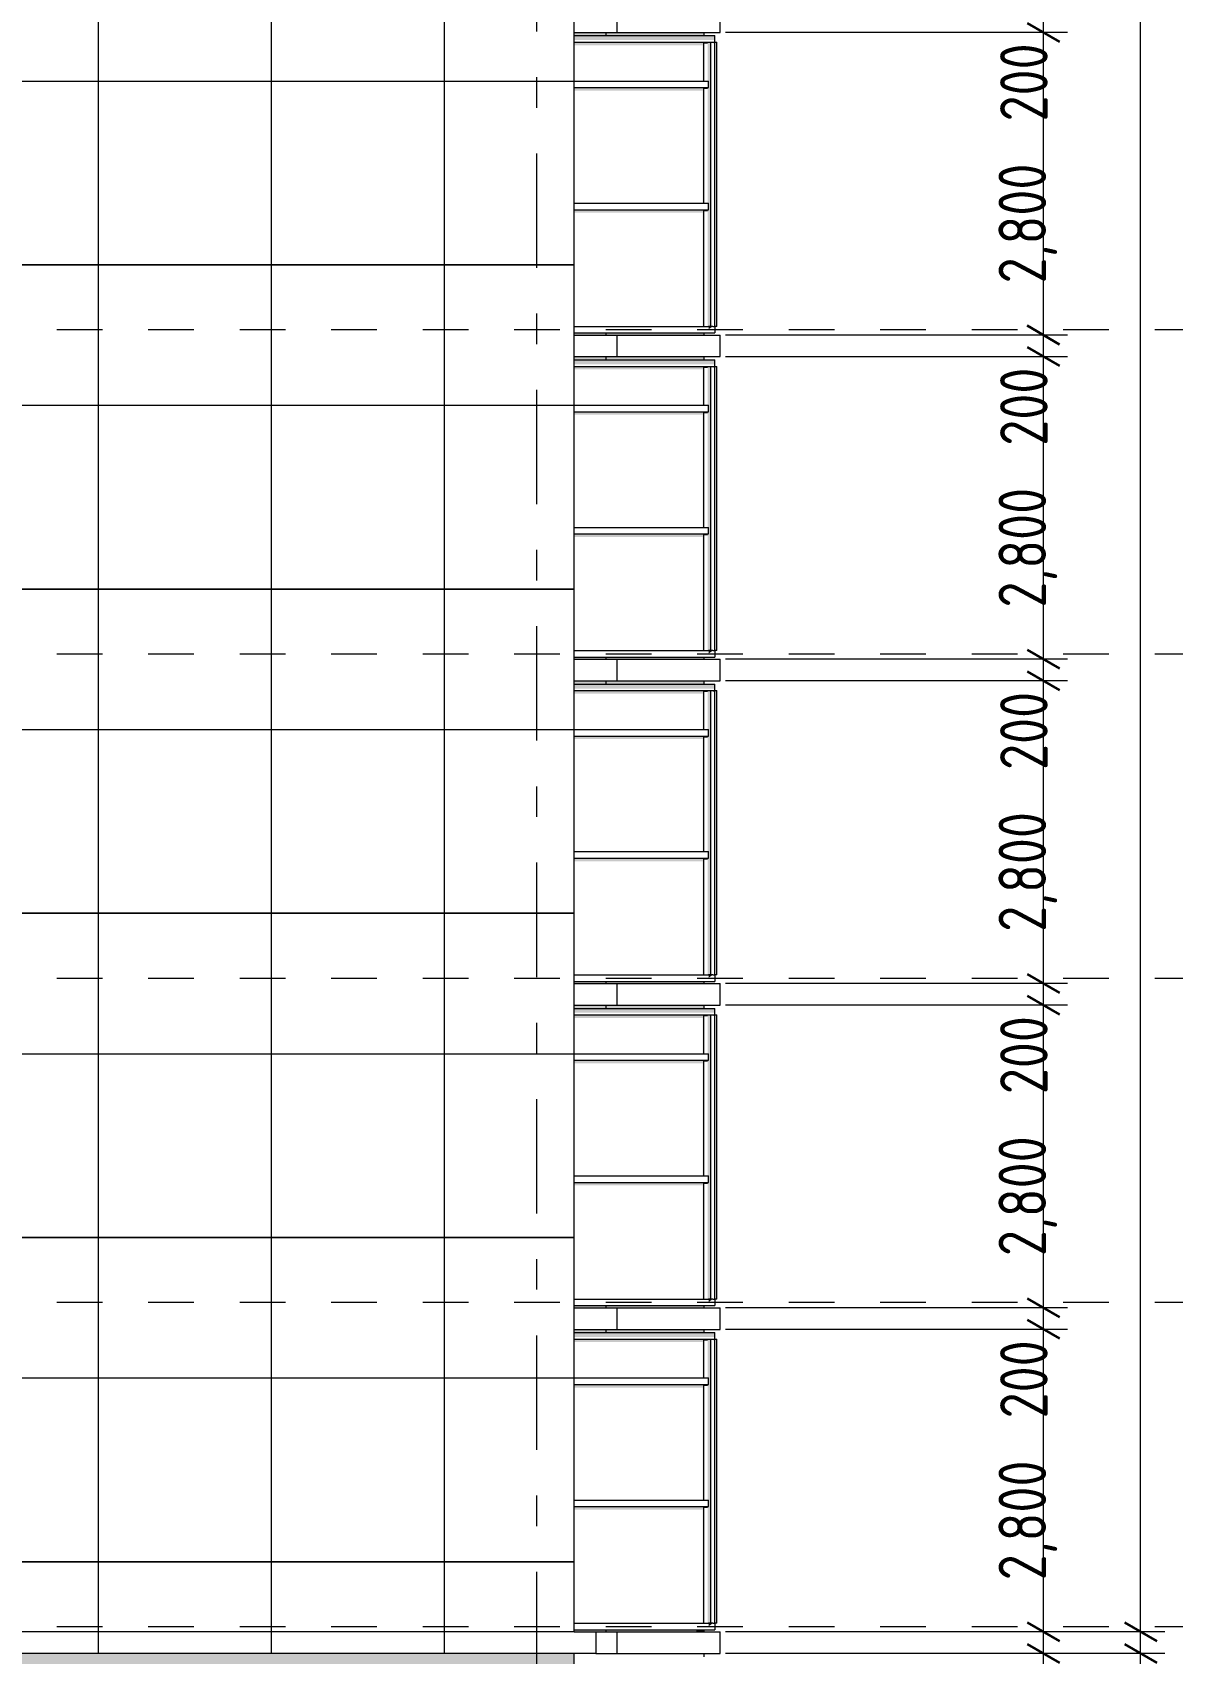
# Model space of a CAD drawing. Header units: millimetres. Extents: x 18162 to 7085488, y 72188 to 247925.
# Drawn here: x 5967295 to 5977845, y 97306 to 112306 of the extents above; entities that cross this region are included whole.
import ezdxf
from ezdxf.enums import TextEntityAlignment as Align

# ---------------------------------------------------------------- set-up
doc = ezdxf.new("R2010")
doc.units = ezdxf.units.MM
doc.header["$MEASUREMENT"] = 0
doc.linetypes.add('Dashed', pattern=[423.333333, 211.666667, -211.666667])
doc.linetypes.add('Double Dashed', pattern=[1093.611073, 529.166651, -211.666656, 141.111112, -211.666656])
for name, color, linetype in [('Finish - Wall', 7, 'Continuous'), ('Interior - Stair & Railing', 7, 'Continuous'), ('Structural - Bearing', 7, 'Continuous'), ('Structural - Grid', 7, 'Continuous')]:
    doc.layers.add(name, color=color, linetype=linetype)
doc.styles.add('GENERATED_STYLE_3', font='', dxfattribs={"width": 0.8})
doc.styles.get('GENERATED_STYLE_3').set_extended_font_data('ISOCPEUR MON')
doc.dimstyles.new('GENERATED_STYLE__32', dxfattribs={"dimtxt": 440.00001, "dimasz": 228, "dimexe": 0.18, "dimexo": 50, "dimgap": 0, "dimtad": 1, "dimdec": 0, "dimzin": 0, "dimdsep": 46, "dimtxsty": 'GENERATED_STYLE_3', "dimblk": 'ARROWHEAD_2', "dimblk1": 'ARROWHEAD_2', "dimblk2": 'ARROWHEAD_2', "dimcen": 0.09, "dimclrd": 13, "dimclre": 13, "dimclrt": 13, "dimadec": 0, "dimazin": 0, "dimtfac": 1, "dimtdec": 4, "dimtmove": 0, "dimatfit": 3, "dimfxl": 1, "dimtolj": 1, "dimtzin": 0, "dimarcsym": 0})

# ---------------------------------------------------------------- blocks, each defined once
blk = doc.blocks.new('*X2805', base_point=(6050604, 91556))
at = {"layer": 'Structural - Bearing', "color": 8, "linetype": 'Continuous', "lineweight": 13}
for p, q in [((5967904, 103456), (5967904, 101156)), ((5969504, 103456), (5969504, 101156)), ((5971104, 103456), (5971104, 101156)), ((5967021, 102856), (5967404, 102856)), ((5967404, 102856), (5967904, 102856)), ((5967904, 102856), (5969004, 102856)), ((5969004, 102856), (5969504, 102856)), ((5969504, 102856), (5970604, 102856)), ((5970604, 102856), (5971104, 102856)), ((5971104, 102856), (5972204, 102856)), ((5972204, 102856), (5972308, 102856)), ((5967021, 101156), (5967404, 101156)), ((5967404, 101156), (5967021, 101156)), ((5967904, 101156), (5967404, 101156)), ((5967404, 101156), (5967904, 101156)), ((5967904, 101156), (5969004, 101156)), ((5967904, 101156), (5967904, 100556)), ((5969004, 101156), (5967904, 101156)), ((5969504, 101156), (5969004, 101156)), ((5969004, 101156), (5969504, 101156)), ((5969504, 101156), (5970604, 101156)), ((5969504, 101156), (5969504, 100556)), ((5970604, 101156), (5969504, 101156)), ((5971104, 101156), (5970604, 101156)), ((5970604, 101156), (5971104, 101156)), ((5971104, 101156), (5972204, 101156)), ((5971104, 101156), (5971104, 100556)), ((5972204, 101156), (5971104, 101156)), ((5972308, 101156), (5972204, 101156)), ((5972204, 101156), (5972308, 101156)), ((5967904, 100556), (5967904, 100456)), ((5969504, 100556), (5969504, 100456)), ((5971104, 100556), (5971104, 100456))]:
    blk.add_line(p, q, dxfattribs=at)
blk = doc.blocks.new('*X2809', base_point=(6050604, 91556))
at = {"layer": 'Structural - Bearing', "color": 8, "linetype": 'Continuous', "lineweight": 13}
for p, q in [((5967904, 106456), (5967904, 104156)), ((5969504, 106456), (5969504, 104156)), ((5971104, 106456), (5971104, 104156)), ((5967021, 105856), (5967404, 105856)), ((5967404, 105856), (5967904, 105856)), ((5967904, 105856), (5969004, 105856)), ((5969004, 105856), (5969504, 105856)), ((5969504, 105856), (5970604, 105856)), ((5970604, 105856), (5971104, 105856)), ((5971104, 105856), (5972204, 105856)), ((5972204, 105856), (5972308, 105856)), ((5967021, 104156), (5967404, 104156)), ((5967404, 104156), (5967021, 104156)), ((5967904, 104156), (5967404, 104156)), ((5967404, 104156), (5967904, 104156)), ((5967904, 104156), (5969004, 104156)), ((5967904, 104156), (5967904, 103556)), ((5969004, 104156), (5967904, 104156)), ((5969504, 104156), (5969004, 104156)), ((5969004, 104156), (5969504, 104156)), ((5969504, 104156), (5970604, 104156)), ((5969504, 104156), (5969504, 103556)), ((5970604, 104156), (5969504, 104156)), ((5971104, 104156), (5970604, 104156)), ((5970604, 104156), (5971104, 104156)), ((5971104, 104156), (5972204, 104156)), ((5971104, 104156), (5971104, 103556)), ((5972204, 104156), (5971104, 104156)), ((5972308, 104156), (5972204, 104156)), ((5972204, 104156), (5972308, 104156)), ((5967904, 103556), (5967904, 103456)), ((5969504, 103556), (5969504, 103456)), ((5971104, 103556), (5971104, 103456))]:
    blk.add_line(p, q, dxfattribs=at)
blk = doc.blocks.new('*X2813', base_point=(6050604, 91556))
at = {"layer": 'Structural - Bearing', "color": 8, "linetype": 'Continuous', "lineweight": 13}
for p, q in [((5967904, 109456), (5967904, 107156)), ((5969504, 109456), (5969504, 107156)), ((5971104, 109456), (5971104, 107156)), ((5967021, 108856), (5967404, 108856)), ((5967404, 108856), (5967904, 108856)), ((5967904, 108856), (5969004, 108856)), ((5969004, 108856), (5969504, 108856)), ((5969504, 108856), (5970604, 108856)), ((5970604, 108856), (5971104, 108856)), ((5971104, 108856), (5972204, 108856)), ((5972204, 108856), (5972308, 108856)), ((5967021, 107156), (5967404, 107156)), ((5967404, 107156), (5967021, 107156)), ((5967904, 107156), (5967404, 107156)), ((5967404, 107156), (5967904, 107156)), ((5967904, 107156), (5969004, 107156)), ((5967904, 107156), (5967904, 106556)), ((5969004, 107156), (5967904, 107156)), ((5969504, 107156), (5969004, 107156)), ((5969004, 107156), (5969504, 107156)), ((5969504, 107156), (5970604, 107156)), ((5969504, 107156), (5969504, 106556)), ((5970604, 107156), (5969504, 107156)), ((5971104, 107156), (5970604, 107156)), ((5970604, 107156), (5971104, 107156)), ((5971104, 107156), (5972204, 107156)), ((5971104, 107156), (5971104, 106556)), ((5972204, 107156), (5971104, 107156)), ((5972308, 107156), (5972204, 107156)), ((5972204, 107156), (5972308, 107156)), ((5967904, 106556), (5967904, 106456)), ((5969504, 106556), (5969504, 106456)), ((5971104, 106556), (5971104, 106456))]:
    blk.add_line(p, q, dxfattribs=at)
blk = doc.blocks.new('*X2817', base_point=(6050604, 91556))
at = {"layer": 'Structural - Bearing', "color": 8, "linetype": 'Continuous', "lineweight": 13}
for p, q in [((5967904, 112456), (5967904, 110156)), ((5969504, 112456), (5969504, 110156)), ((5971104, 112456), (5971104, 110156)), ((5967021, 111856), (5967404, 111856)), ((5967404, 111856), (5967904, 111856)), ((5967904, 111856), (5969004, 111856)), ((5969004, 111856), (5969504, 111856)), ((5969504, 111856), (5970604, 111856)), ((5970604, 111856), (5971104, 111856)), ((5971104, 111856), (5972204, 111856)), ((5972204, 111856), (5972308, 111856)), ((5967021, 110156), (5967404, 110156)), ((5967404, 110156), (5967021, 110156)), ((5967904, 110156), (5967404, 110156)), ((5967404, 110156), (5967904, 110156)), ((5967904, 110156), (5969004, 110156)), ((5967904, 110156), (5967904, 109556)), ((5969004, 110156), (5967904, 110156)), ((5969504, 110156), (5969004, 110156)), ((5969004, 110156), (5969504, 110156)), ((5969504, 110156), (5970604, 110156)), ((5969504, 110156), (5969504, 109556)), ((5970604, 110156), (5969504, 110156)), ((5971104, 110156), (5970604, 110156)), ((5970604, 110156), (5971104, 110156)), ((5971104, 110156), (5972204, 110156)), ((5971104, 110156), (5971104, 109556)), ((5972204, 110156), (5971104, 110156)), ((5972308, 110156), (5972204, 110156)), ((5972204, 110156), (5972308, 110156)), ((5967904, 109556), (5967904, 109456)), ((5969504, 109556), (5969504, 109456)), ((5971104, 109556), (5971104, 109456))]:
    blk.add_line(p, q, dxfattribs=at)
blk = doc.blocks.new('*X2828', base_point=(6050604, 91556))
at = {"layer": 'Structural - Bearing', "color": 7, "linetype": 'Continuous', "lineweight": 9}
blk.add_line((5972704, 100506), (5972704, 100306), dxfattribs=at)
blk = doc.blocks.new('*X2830', base_point=(6050604, 91556))
at = {"layer": 'Structural - Bearing', "color": 7, "linetype": 'Continuous', "lineweight": 9}
blk.add_line((5972704, 103506), (5972704, 103306), dxfattribs=at)
blk = doc.blocks.new('*X2832', base_point=(6050604, 91556))
at = {"layer": 'Structural - Bearing', "color": 7, "linetype": 'Continuous', "lineweight": 9}
blk.add_line((5972704, 106506), (5972704, 106306), dxfattribs=at)
blk = doc.blocks.new('*X2834', base_point=(6050604, 91556))
at = {"layer": 'Structural - Bearing', "color": 7, "linetype": 'Continuous', "lineweight": 9}
blk.add_line((5972704, 109506), (5972704, 109306), dxfattribs=at)
blk = doc.blocks.new('*X2836', base_point=(6050604, 91556))
at = {"layer": 'Structural - Bearing', "color": 7, "linetype": 'Continuous', "lineweight": 9}
blk.add_line((5972704, 112506), (5972704, 112306), dxfattribs=at)
blk = doc.blocks.new('*X2914', base_point=(6050604, 91556))
at = {"layer": 'Structural - Bearing', "color": 8, "linetype": 'Continuous', "lineweight": 13}
for p, q in [((5967904, 100456), (5967904, 98156)), ((5969504, 100456), (5969504, 98156)), ((5971104, 100456), (5971104, 98156)), ((5967021, 99856), (5967404, 99856)), ((5967404, 99856), (5967904, 99856)), ((5967904, 99856), (5969004, 99856)), ((5969004, 99856), (5969504, 99856)), ((5969504, 99856), (5970604, 99856)), ((5970604, 99856), (5971104, 99856)), ((5971104, 99856), (5972204, 99856)), ((5972204, 99856), (5972308, 99856)), ((5967021, 98156), (5967404, 98156)), ((5967404, 98156), (5967021, 98156)), ((5967904, 98156), (5967404, 98156)), ((5967404, 98156), (5967904, 98156)), ((5967904, 98156), (5969004, 98156)), ((5967904, 98156), (5967904, 97556)), ((5969004, 98156), (5967904, 98156)), ((5969504, 98156), (5969004, 98156)), ((5969004, 98156), (5969504, 98156)), ((5969504, 98156), (5970604, 98156)), ((5969504, 98156), (5969504, 97556)), ((5970604, 98156), (5969504, 98156)), ((5971104, 98156), (5970604, 98156)), ((5970604, 98156), (5971104, 98156)), ((5971104, 98156), (5972204, 98156)), ((5971104, 98156), (5971104, 97556)), ((5972204, 98156), (5971104, 98156)), ((5972308, 98156), (5972204, 98156)), ((5972204, 98156), (5972308, 98156)), ((5967904, 97556), (5967904, 97506)), ((5969504, 97556), (5969504, 97506)), ((5971104, 97556), (5971104, 97506))]:
    blk.add_line(p, q, dxfattribs=at)
blk = doc.blocks.new('*X2919', base_point=(6050604, 91556))
at = {"layer": 'Structural - Bearing', "color": 7, "linetype": 'Continuous', "lineweight": 9}
blk.add_line((5972704, 97506), (5972704, 97306), dxfattribs=at)
blk = doc.blocks.new('*X2929', base_point=(6050604, 91556))
at = {"layer": 'Structural - Bearing', "color": 7, "linetype": 'Continuous', "lineweight": 9}
for p, q in [((5967904, 97506), (5967904, 97306)), ((5969504, 97506), (5969504, 97306)), ((5971104, 97506), (5971104, 97306))]:
    blk.add_line(p, q, dxfattribs=at)
blk = doc.blocks.new('*D2983', base_point=(6050604, 91556))
at = {"color": 12, "linetype": 'Continuous', "lineweight": 35}
for p, q in [((5976499, 97393), (5976799, 97220)), ((5976499, 94593), (5976799, 94420))]:
    blk.add_line(p, q, dxfattribs=at)
at = {"color": 13, "linetype": 'Continuous', "lineweight": 13}
for p, q in [((5976874, 97306), (5973708, 97306)), ((5976649, 94506), (5976649, 97306)), ((5976874, 94506), (5973708, 94506)), ((5976649, 94306), (5976649, 94506))]:
    blk.add_line(p, q, dxfattribs=at)
at = {"color": 13, "lineweight": 13, "char_height": 440, "attachment_point": 7, "rotation": 90, "style": 'GENERATED_STYLE_3'}
for s, insert in [('\\A1;{\\pql;\\fISOCPEUR MON|b0|i0|c0|p0;\\W0.800000;200}', (5976689, 96482)), ('\\A1;{\\pql;\\fISOCPEUR MON|b0|i0|c0|p0;\\W0.800000;2,800}', (5976777, 94984))]:
    blk.add_mtext(s, dxfattribs=dict(at, insert=insert))
blk = doc.blocks.new('ARROWHEAD_2')
at = {"color": 0, "linetype": 'Continuous', "lineweight": 0}
for p, q in [((0, 0), (-1, 0)), ((-0.378, -0.655), (0.378, 0.655))]:
    blk.add_line(p, q, dxfattribs=at)
blk = doc.blocks.new('*D2984', base_point=(6050604, 91556))
at = {"color": 12, "linetype": 'Continuous', "lineweight": 35}
for p, q in [((5976499, 97593), (5976799, 97420)), ((5976499, 97393), (5976799, 97220))]:
    blk.add_line(p, q, dxfattribs=at)
at = {"color": 13, "linetype": 'Continuous', "lineweight": 13}
for p, q in [((5976649, 97306), (5976649, 97506)), ((5976874, 97306), (5973708, 97306))]:
    blk.add_line(p, q, dxfattribs=at)
blk = doc.blocks.new('*D2985', base_point=(6050604, 91556))
at = {"color": 12, "linetype": 'Continuous', "lineweight": 35}
for p, q in [((5976499, 100393), (5976799, 100220)), ((5976499, 97593), (5976799, 97420))]:
    blk.add_line(p, q, dxfattribs=at)
at = {"color": 13, "linetype": 'Continuous', "lineweight": 13}
for p, q in [((5976874, 100306), (5973708, 100306)), ((5976649, 97506), (5976649, 100306)), ((5976874, 97506), (5973708, 97506)), ((5976649, 97306), (5976649, 97506))]:
    blk.add_line(p, q, dxfattribs=at)
at = {"color": 13, "lineweight": 13, "char_height": 440, "attachment_point": 7, "rotation": 90, "style": 'GENERATED_STYLE_3'}
for s, insert in [('\\A1;{\\pql;\\fISOCPEUR MON|b0|i0|c0|p0;\\W0.800000;200}', (5976689, 99482)), ('\\A1;{\\pql;\\fISOCPEUR MON|b0|i0|c0|p0;\\W0.800000;2,800}', (5976777, 97984))]:
    blk.add_mtext(s, dxfattribs=dict(at, insert=insert))
blk = doc.blocks.new('*D2986', base_point=(6050604, 91556))
at = {"color": 12, "linetype": 'Continuous', "lineweight": 35}
for p, q in [((5976499, 100593), (5976799, 100420)), ((5976499, 100393), (5976799, 100220))]:
    blk.add_line(p, q, dxfattribs=at)
at = {"color": 13, "linetype": 'Continuous', "lineweight": 13}
for p, q in [((5976649, 100306), (5976649, 100506)), ((5976874, 100306), (5973708, 100306))]:
    blk.add_line(p, q, dxfattribs=at)
blk = doc.blocks.new('*D2987', base_point=(6050604, 91556))
at = {"color": 12, "linetype": 'Continuous', "lineweight": 35}
for p, q in [((5976499, 103393), (5976799, 103220)), ((5976499, 100593), (5976799, 100420))]:
    blk.add_line(p, q, dxfattribs=at)
at = {"color": 13, "linetype": 'Continuous', "lineweight": 13}
for p, q in [((5976874, 103306), (5973708, 103306)), ((5976649, 100506), (5976649, 103306)), ((5976874, 100506), (5973708, 100506)), ((5976649, 100306), (5976649, 100506))]:
    blk.add_line(p, q, dxfattribs=at)
at = {"color": 13, "lineweight": 13, "char_height": 440, "attachment_point": 7, "rotation": 90, "style": 'GENERATED_STYLE_3'}
for s, insert in [('\\A1;{\\pql;\\fISOCPEUR MON|b0|i0|c0|p0;\\W0.800000;200}', (5976689, 102482)), ('\\A1;{\\pql;\\fISOCPEUR MON|b0|i0|c0|p0;\\W0.800000;2,800}', (5976777, 100984))]:
    blk.add_mtext(s, dxfattribs=dict(at, insert=insert))
blk = doc.blocks.new('*D2988', base_point=(6050604, 91556))
at = {"color": 13, "linetype": 'Continuous', "lineweight": 13}
for p, q in [((5976649, 103506), (5976649, 106306)), ((5976874, 103506), (5973708, 103506)), ((5976649, 103306), (5976649, 103506)), ((5976874, 103306), (5973708, 103306))]:
    blk.add_line(p, q, dxfattribs=at)
at = {"color": 12, "linetype": 'Continuous', "lineweight": 35}
for p, q in [((5976499, 103593), (5976799, 103420)), ((5976499, 103393), (5976799, 103220))]:
    blk.add_line(p, q, dxfattribs=at)
blk = doc.blocks.new('*D2989', base_point=(6050604, 91556))
at = {"color": 12, "linetype": 'Continuous', "lineweight": 35}
for p, q in [((5976499, 106393), (5976799, 106220)), ((5976499, 103593), (5976799, 103420))]:
    blk.add_line(p, q, dxfattribs=at)
at = {"color": 13, "linetype": 'Continuous', "lineweight": 13}
for p, q in [((5976874, 106306), (5973708, 106306)), ((5976649, 103506), (5976649, 106306))]:
    blk.add_line(p, q, dxfattribs=at)
at = {"color": 13, "lineweight": 13, "char_height": 440, "attachment_point": 7, "rotation": 90, "style": 'GENERATED_STYLE_3'}
for s, insert in [('\\A1;{\\pql;\\fISOCPEUR MON|b0|i0|c0|p0;\\W0.800000;200}', (5976689, 105482)), ('\\A1;{\\pql;\\fISOCPEUR MON|b0|i0|c0|p0;\\W0.800000;2,800}', (5976777, 103984))]:
    blk.add_mtext(s, dxfattribs=dict(at, insert=insert))
blk = doc.blocks.new('*D2990', base_point=(6050604, 91556))
at = {"color": 13, "linetype": 'Continuous', "lineweight": 13}
for p, q in [((5976649, 106506), (5976649, 109306)), ((5976874, 106506), (5973708, 106506)), ((5976649, 106306), (5976649, 106506)), ((5976874, 106306), (5973708, 106306))]:
    blk.add_line(p, q, dxfattribs=at)
at = {"color": 12, "linetype": 'Continuous', "lineweight": 35}
for p, q in [((5976499, 106593), (5976799, 106420)), ((5976499, 106393), (5976799, 106220))]:
    blk.add_line(p, q, dxfattribs=at)
blk = doc.blocks.new('*D2991', base_point=(6050604, 91556))
at = {"color": 12, "linetype": 'Continuous', "lineweight": 35}
for p, q in [((5976499, 109393), (5976799, 109220)), ((5976499, 106593), (5976799, 106420))]:
    blk.add_line(p, q, dxfattribs=at)
at = {"color": 13, "linetype": 'Continuous', "lineweight": 13}
for p, q in [((5976874, 109306), (5973708, 109306)), ((5976649, 106506), (5976649, 109306))]:
    blk.add_line(p, q, dxfattribs=at)
at = {"color": 13, "lineweight": 13, "char_height": 440, "attachment_point": 7, "rotation": 90, "style": 'GENERATED_STYLE_3'}
for s, insert in [('\\A1;{\\pql;\\fISOCPEUR MON|b0|i0|c0|p0;\\W0.800000;200}', (5976689, 108482)), ('\\A1;{\\pql;\\fISOCPEUR MON|b0|i0|c0|p0;\\W0.800000;2,800}', (5976777, 106984))]:
    blk.add_mtext(s, dxfattribs=dict(at, insert=insert))
blk = doc.blocks.new('*D2992', base_point=(6050604, 91556))
at = {"color": 13, "linetype": 'Continuous', "lineweight": 13}
for p, q in [((5976874, 109506), (5973708, 109506)), ((5976649, 109306), (5976649, 109506)), ((5976874, 109306), (5973708, 109306))]:
    blk.add_line(p, q, dxfattribs=at)
at = {"color": 12, "linetype": 'Continuous', "lineweight": 35}
for p, q in [((5976499, 109593), (5976799, 109420)), ((5976499, 109393), (5976799, 109220))]:
    blk.add_line(p, q, dxfattribs=at)
blk = doc.blocks.new('*D2993', base_point=(6050604, 91556))
at = {"color": 12, "linetype": 'Continuous', "lineweight": 35}
for p, q in [((5976499, 112393), (5976799, 112220)), ((5976499, 109593), (5976799, 109420))]:
    blk.add_line(p, q, dxfattribs=at)
at = {"color": 13, "linetype": 'Continuous', "lineweight": 13}
for p, q in [((5976874, 112306), (5973708, 112306)), ((5976649, 109506), (5976649, 112306)), ((5976874, 109506), (5973708, 109506))]:
    blk.add_line(p, q, dxfattribs=at)
at = {"color": 13, "lineweight": 13, "char_height": 440, "attachment_point": 7, "rotation": 90, "style": 'GENERATED_STYLE_3'}
for s, insert in [('\\A1;{\\pql;\\fISOCPEUR MON|b0|i0|c0|p0;\\W0.800000;200}', (5976689, 111482)), ('\\A1;{\\pql;\\fISOCPEUR MON|b0|i0|c0|p0;\\W0.800000;2,800}', (5976777, 109984))]:
    blk.add_mtext(s, dxfattribs=dict(at, insert=insert))
blk = doc.blocks.new('*D2994', base_point=(6050604, 91556))
at = {"color": 13, "linetype": 'Continuous', "lineweight": 13}
for p, q in [((5976874, 112506), (5973708, 112506)), ((5976649, 112306), (5976649, 112506)), ((5976874, 112306), (5973708, 112306))]:
    blk.add_line(p, q, dxfattribs=at)
at = {"color": 12, "linetype": 'Continuous', "lineweight": 35}
for p, q in [((5976499, 112593), (5976799, 112420)), ((5976499, 112393), (5976799, 112220))]:
    blk.add_line(p, q, dxfattribs=at)
blk = doc.blocks.new('*D3046', base_point=(6050604, 91556))
at = {"color": 13, "linetype": 'Continuous', "lineweight": 13}
for p, q in [((5977549, 97506), (5977549, 130306)), ((5977774, 97506), (5973708, 97506)), ((5977549, 97306), (5977549, 97506)), ((5977774, 97306), (5973708, 97306)), ((5977549, 97159), (5977549, 97306))]:
    blk.add_line(p, q, dxfattribs=at)
at = {"color": 12, "linetype": 'Continuous', "lineweight": 35}
for p, q in [((5977399, 97593), (5977699, 97420)), ((5977399, 97393), (5977699, 97220))]:
    blk.add_line(p, q, dxfattribs=at)
at = {"color": 13, "lineweight": 13, "insert": (5977589, 96482), "char_height": 440, "attachment_point": 7, "rotation": 90, "style": 'GENERATED_STYLE_3'}
blk.add_mtext('\\A1;{\\pql;\\fISOCPEUR MON|b0|i0|c0|p0;\\W0.800000;200}', dxfattribs=at)
blk = doc.blocks.new('*D3047', base_point=(6050604, 91556))
at = {"color": 12, "linetype": 'Continuous', "lineweight": 35}
for p, q in [((5977399, 130393), (5977699, 130220)), ((5977399, 97593), (5977699, 97420))]:
    blk.add_line(p, q, dxfattribs=at)
at = {"color": 13, "linetype": 'Continuous', "lineweight": 13}
for p, q in [((5977774, 130306), (5973708, 130306)), ((5977549, 97506), (5977549, 130306))]:
    blk.add_line(p, q, dxfattribs=at)
at = {"color": 13, "lineweight": 13, "char_height": 440, "attachment_point": 7, "rotation": 90, "style": 'GENERATED_STYLE_3'}
for s, insert in [('\\A1;{\\pql;\\fISOCPEUR MON|b0|i0|c0|p0;\\W0.800000;200}', (5977589, 129482)), ('\\A1;{\\pql;\\fISOCPEUR MON|b0|i0|c0|p0;\\W0.800000;32,800}', (5977677, 112861))]:
    blk.add_mtext(s, dxfattribs=dict(at, insert=insert))
blk = doc.blocks.new('Standard grid marker[383]_3', base_point=(5971958, 151556))
at = {"layer": 'Structural - Grid', "color": 13, "linetype": 'Double Dashed', "lineweight": 13, "ltscale": 2}
blk.add_line((5971958, 150556), (5971958, 87056), dxfattribs=at)
at = {"layer": 'Structural - Grid', "color": 13, "lineweight": 13, "style": 'GENERATED_STYLE_3'}
blk.add_attdef('AC_MarkerText_1', text='', height=500, rotation=360, dxfattribs=at).set_placement((5971958, 85706), align=Align.TOP_CENTER)

msp = doc.modelspace()

# ---------------------------------------------------------------- hatches: boundary and pattern name
at = {"layer": 'Finish - Wall', "linetype": 'Continuous', "lineweight": 0}
for points in [[(5973608.1, 112276.2), (5972308.1, 112276.2), (5972308.1, 112235.5), (5973608.1, 112235.5)], [(5972308.1, 112216.2), (5972308.1, 112187.9), (5973498.1, 112187.9), (5973498.1, 111856.2), (5973508.1, 111856.2), (5973508.1, 112216.2)], [(5973508.1, 112202), (5973541.5, 112202), (5973541.5, 112216.2), (5973508.1, 112216.2)], [(5973571, 112216.2), (5973541.5, 112216.2), (5973541.5, 111856.2), (5973551.5, 111856.2), (5973551.5, 111826.2), (5973571, 111826.2)], [(5973590.5, 112216.2), (5973599.3, 112203.8), (5973600.5, 112205.5), (5973600.5, 112216.2)], [(5973608.1, 112216.2), (5973600.5, 112216.2), (5973600.5, 112205.5)], [(5972308.1, 111796.2), (5972308.1, 111767.9), (5973498.1, 111767.9), (5973498.1, 110726.2), (5973508.1, 110726.2), (5973508.1, 111796.2)], [(5973508.1, 111796.2), (5973508.1, 111782), (5973541.5, 111782), (5973541.5, 111796.2)], [(5973541.5, 111796.2), (5973541.5, 110726.2), (5973551.5, 110726.2), (5973551.5, 110696.2), (5973571, 110696.2), (5973571, 111826.2), (5973551.5, 111826.2), (5973551.5, 111796.2)], [(5973508.1, 110666.2), (5972308.1, 110666.2), (5972308.1, 110637.9), (5973498.1, 110637.9), (5973498.1, 109586.2), (5973508.1, 109586.2)], [(5973508.1, 110666.2), (5973508.1, 110652), (5973541.5, 110652), (5973541.5, 110666.2)], [(5973541.5, 110666.2), (5973541.5, 109586.2), (5973571, 109586.2), (5973571, 110696.2), (5973551.5, 110696.2), (5973551.5, 110666.2)], [(5973551.5, 109586.2), (5973551.5, 109558.6), (5973590.5, 109586.2)], [(5972308.1, 109276.2), (5972308.1, 109235.5), (5973608.1, 109235.5), (5973608.1, 109276.2)], [(5973508.1, 109216.2), (5972308.1, 109216.2), (5972308.1, 109187.9), (5973498.1, 109187.9), (5973498.1, 108856.2), (5973508.1, 108856.2)], [(5973508.1, 109202), (5973541.5, 109202), (5973541.5, 109216.2), (5973508.1, 109216.2)], [(5973571, 109216.2), (5973541.5, 109216.2), (5973541.5, 108856.2), (5973551.5, 108856.2), (5973551.5, 108826.2), (5973571, 108826.2)], [(5973590.5, 109216.2), (5973599.3, 109203.8), (5973600.5, 109205.5), (5973600.5, 109216.2)], [(5973600.5, 109205.5), (5973608.1, 109216.2), (5973600.5, 109216.2)], [(5972308.1, 108767.9), (5973498.1, 108767.9), (5973498.1, 107726.2), (5973508.1, 107726.2), (5973508.1, 108796.2), (5972308.1, 108796.2)], [(5973541.5, 108796.2), (5973508.1, 108796.2), (5973508.1, 108782), (5973541.5, 108782)], [(5973541.5, 108796.2), (5973541.5, 107726.2), (5973551.5, 107726.2), (5973551.5, 107696.2), (5973571, 107696.2), (5973571, 108826.2), (5973551.5, 108826.2), (5973551.5, 108796.2)], [(5973508.1, 107666.2), (5972308.1, 107666.2), (5972308.1, 107637.9), (5973498.1, 107637.9), (5973498.1, 106586.2), (5973508.1, 106586.2)], [(5973508.1, 107666.2), (5973508.1, 107652), (5973541.5, 107652), (5973541.5, 107666.2)], [(5973541.5, 107666.2), (5973541.5, 106586.2), (5973571, 106586.2), (5973571, 107696.2), (5973551.5, 107696.2), (5973551.5, 107666.2)], [(5973551.5, 106558.6), (5973590.5, 106586.2), (5973551.5, 106586.2)], [(5972308.1, 106276.2), (5972308.1, 106235.5), (5973608.1, 106235.5), (5973608.1, 106276.2)], [(5972308.1, 106216.2), (5972308.1, 106187.9), (5973498.1, 106187.9), (5973498.1, 105856.2), (5973508.1, 105856.2), (5973508.1, 106216.2)], [(5973508.1, 106202), (5973541.5, 106202), (5973541.5, 106216.2), (5973508.1, 106216.2)], [(5973571, 106216.2), (5973541.5, 106216.2), (5973541.5, 105856.2), (5973551.5, 105856.2), (5973551.5, 105826.2), (5973571, 105826.2)], [(5973590.5, 106216.2), (5973599.3, 106203.8), (5973600.5, 106205.5), (5973600.5, 106216.2)], [(5973608.1, 106216.2), (5973600.5, 106216.2), (5973600.5, 106205.5)], [(5972308.1, 105796.2), (5972308.1, 105767.9), (5973498.1, 105767.9), (5973498.1, 104726.2), (5973508.1, 104726.2), (5973508.1, 105796.2)], [(5973508.1, 105796.2), (5973508.1, 105782), (5973541.5, 105782), (5973541.5, 105796.2)], [(5973541.5, 105796.2), (5973541.5, 104726.2), (5973551.5, 104726.2), (5973551.5, 104696.2), (5973571, 104696.2), (5973571, 105826.2), (5973551.5, 105826.2), (5973551.5, 105796.2)], [(5973508.1, 104666.2), (5972308.1, 104666.2), (5972308.1, 104637.9), (5973498.1, 104637.9), (5973498.1, 103586.2), (5973508.1, 103586.2)], [(5973508.1, 104666.2), (5973508.1, 104652), (5973541.5, 104652), (5973541.5, 104666.2)], [(5973541.5, 104666.2), (5973541.5, 103586.2), (5973571, 103586.2), (5973571, 104696.2), (5973551.5, 104696.2), (5973551.5, 104666.2)], [(5973551.5, 103586.2), (5973551.5, 103558.6), (5973590.5, 103586.2)], [(5972308.1, 103235.5), (5973608.1, 103235.5), (5973608.1, 103276.2), (5972308.1, 103276.2)], [(5972308.1, 103216.2), (5972308.1, 103187.9), (5973498.1, 103187.9), (5973498.1, 102856.2), (5973508.1, 102856.2), (5973508.1, 103216.2)], [(5973508.1, 103202), (5973541.5, 103202), (5973541.5, 103216.2), (5973508.1, 103216.2)], [(5973541.5, 103216.2), (5973541.5, 102856.2), (5973551.5, 102856.2), (5973551.5, 102826.2), (5973571, 102826.2), (5973571, 103216.2)], [(5973590.5, 103216.2), (5973599.3, 103203.8), (5973600.5, 103205.5), (5973600.5, 103216.2)], [(5973608.1, 103216.2), (5973600.5, 103216.2), (5973600.5, 103205.5)], [(5972308.1, 102767.9), (5973498.1, 102767.9), (5973498.1, 101726.2), (5973508.1, 101726.2), (5973508.1, 102796.2), (5972308.1, 102796.2)], [(5973541.5, 102796.2), (5973508.1, 102796.2), (5973508.1, 102782), (5973541.5, 102782)], [(5973541.5, 102796.2), (5973541.5, 101726.2), (5973551.5, 101726.2), (5973551.5, 101696.2), (5973571, 101696.2), (5973571, 102826.2), (5973551.5, 102826.2), (5973551.5, 102796.2)], [(5973508.1, 101666.2), (5972308.1, 101666.2), (5972308.1, 101637.9), (5973498.1, 101637.9), (5973498.1, 100586.2), (5973508.1, 100586.2)], [(5973508.1, 101666.2), (5973508.1, 101652), (5973541.5, 101652), (5973541.5, 101666.2)], [(5973541.5, 101666.2), (5973541.5, 100586.2), (5973571, 100586.2), (5973571, 101696.2), (5973551.5, 101696.2), (5973551.5, 101666.2)], [(5973551.5, 100586.2), (5973551.5, 100558.6), (5973590.5, 100586.2)], [(5972308.1, 100276.2), (5972308.1, 100235.5), (5973608.1, 100235.5), (5973608.1, 100276.2)], [(5972308.1, 100187.9), (5973498.1, 100187.9), (5973498.1, 99856.2), (5973508.1, 99856.2), (5973508.1, 100216.2), (5972308.1, 100216.2)], [(5973508.1, 100202), (5973541.5, 100202), (5973541.5, 100216.2), (5973508.1, 100216.2)], [(5973541.5, 100216.2), (5973541.5, 99856.2), (5973551.5, 99856.2), (5973551.5, 99826.2), (5973571, 99826.2), (5973571, 100216.2)], [(5973590.5, 100216.2), (5973599.3, 100203.8), (5973600.5, 100205.5), (5973600.5, 100216.2)], [(5973608.1, 100216.2), (5973600.5, 100216.2), (5973600.5, 100205.5)], [(5972308.1, 99796.2), (5972308.1, 99767.9), (5973498.1, 99767.9), (5973498.1, 98726.2), (5973508.1, 98726.2), (5973508.1, 99796.2)], [(5973508.1, 99796.2), (5973508.1, 99782), (5973541.5, 99782), (5973541.5, 99796.2)], [(5973541.5, 99796.2), (5973541.5, 98726.2), (5973551.5, 98726.2), (5973551.5, 98696.2), (5973571, 98696.2), (5973571, 99826.2), (5973551.5, 99826.2), (5973551.5, 99796.2)], [(5972308.1, 98637.9), (5973498.1, 98637.9), (5973498.1, 97586.2), (5973508.1, 97586.2), (5973508.1, 98666.2), (5972308.1, 98666.2)], [(5973508.1, 98666.2), (5973508.1, 98652), (5973541.5, 98652), (5973541.5, 98666.2)], [(5973541.5, 98666.2), (5973541.5, 97586.2), (5973571, 97586.2), (5973571, 98696.2), (5973551.5, 98696.2), (5973551.5, 98666.2)], [(5973551.5, 97558.6), (5973590.5, 97586.2), (5973551.5, 97586.2)]]:
    msp.add_hatch(color=49, dxfattribs=at).paths.add_polyline_path(points)
at = {"layer": 'Interior - Stair & Railing', "linetype": 'Continuous', "lineweight": 0}
for points in [[(5973446.3, 97526.2), (5973446.1, 97526.2), (5973446.1, 97506.2), (5973446.3, 97506.2)], [(5973446.8, 97526.2), (5973446.3, 97526.2), (5973446.3, 97506.2), (5973446.8, 97506.2)], [(5973447.7, 97526.2), (5973446.8, 97526.2), (5973446.8, 97506.2), (5973447.7, 97506.2)], [(5973448.9, 97526.2), (5973447.7, 97526.2), (5973447.7, 97506.2), (5973448.9, 97506.2)], [(5973450.4, 97526.2), (5973448.9, 97526.2), (5973448.9, 97506.2), (5973450.4, 97506.2)], [(5973452.1, 97526.2), (5973450.4, 97526.2), (5973450.4, 97506.2), (5973452.1, 97506.2)], [(5973454, 97526.2), (5973452.1, 97526.2), (5973452.1, 97506.2), (5973454, 97506.2)], [(5973456, 97526.2), (5973454, 97526.2), (5973454, 97506.2), (5973456, 97506.2)], [(5973458.1, 97526.2), (5973456, 97526.2), (5973456, 97506.2), (5973458.1, 97506.2)], [(5973460.2, 97526.2), (5973458.1, 97526.2), (5973458.1, 97506.2), (5973460.2, 97506.2)], [(5973462.2, 97526.2), (5973460.2, 97526.2), (5973460.2, 97506.2), (5973462.2, 97506.2)], [(5973462.2, 97506.2), (5973464.1, 97506.2), (5973464.1, 97526.2), (5973462.2, 97526.2)], [(5973465.8, 97526.2), (5973464.1, 97526.2), (5973464.1, 97506.2), (5973465.8, 97506.2)], [(5973467.3, 97526.2), (5973465.8, 97526.2), (5973465.8, 97506.2), (5973467.3, 97506.2)], [(5973468.5, 97526.2), (5973467.3, 97526.2), (5973467.3, 97506.2), (5973468.5, 97506.2)], [(5973469.4, 97526.2), (5973468.5, 97526.2), (5973468.5, 97506.2), (5973469.4, 97506.2)], [(5973469.9, 97526.2), (5973469.4, 97526.2), (5973469.4, 97506.2), (5973469.9, 97506.2)], [(5973470.1, 97526.2), (5973469.9, 97526.2), (5973469.9, 97506.2), (5973470.1, 97506.2)]]:
    msp.add_hatch(color=49, dxfattribs=at).paths.add_polyline_path(points)
at = {"layer": 'Structural - Bearing', "linetype": 'Continuous', "lineweight": 9}
h = msp.add_hatch(dxfattribs=at)
h.set_pattern_fill('Grid_100x100_0003', style=0, pattern_type=2)
h.set_pattern_definition([(180, (6050603.8, 91556.2), (0, 1000), []), (90, (6050603.8, 91556.2), (1000, 0), [])])
h.paths.add_polyline_path([(5972308.1, 112306.2), (5972308.1, 112276.2), (5973508.1, 112276.2), (5973508.1, 112306.2)])
at = {"layer": 'Structural - Bearing', "linetype": 'Continuous', "lineweight": 0}
for points in [[(5972308.1, 112306.2), (5972308.1, 112276.2), (5973508.1, 112276.2), (5973508.1, 112306.2)], [(5972308.1, 109526.2), (5972308.1, 109506.2), (5973508.1, 109506.2), (5973508.1, 109526.2)], [(5973508.1, 109306.2), (5972308.1, 109306.2), (5972308.1, 109276.2), (5973508.1, 109276.2)], [(5972308.1, 106506.2), (5973508.1, 106506.2), (5973508.1, 106526.2), (5972308.1, 106526.2)], [(5972308.1, 106306.2), (5972308.1, 106276.2), (5973508.1, 106276.2), (5973508.1, 106306.2)], [(5972308.1, 103526.2), (5972308.1, 103506.2), (5973508.1, 103506.2), (5973508.1, 103526.2)], [(5972308.1, 103276.2), (5973508.1, 103276.2), (5973508.1, 103306.2), (5972308.1, 103306.2)], [(5973508.1, 100526.2), (5972308.1, 100526.2), (5972308.1, 100506.2), (5973508.1, 100506.2)], [(5972308.1, 100276.2), (5973508.1, 100276.2), (5973508.1, 100306.2), (5972308.1, 100306.2)], [(5972308.1, 97506.2), (5973446.1, 97506.2), (5973446.1, 97526.2), (5972308.1, 97526.2)], [(5973508.1, 97526.2), (5973470.1, 97526.2), (5973470.1, 97506.2), (5973508.1, 97506.2)], [(5953658.1, 97022.4), (5962513.1, 97022.4), (5962513.1, 96887.7), (5962525.7, 96875.1), (5962525.7, 96856.2), (5962758.1, 96856.2), (5962758.1, 95156.2), (5962513.1, 95156.2), (5962513.1, 95017.7), (5962525.7, 95005.1), (5962525.7, 94975.5), (5962513.1, 94957.7), (5962513.1, 94456.2), (5963758.1, 94456.2), (5963758.1, 94506.2), (5963946.1, 94506.2), (5963946.1, 94526.2), (5963808.1, 94526.2), (5963808.1, 94586.2), (5963795.7, 94586.2), (5963795.7, 97216.2), (5963808.1, 97216.2), (5963808.1, 97276.2), (5967008.1, 97276.2), (5967008.1, 97216.2), (5967020.5, 97216.2), (5967020.5, 97022.4), (5972308, 97022.4), (5972308.1, 97022.6), (5972308.1, 97306.2), (5966853.8, 97306.2), (5958058.1, 97306.2), (5953658.1, 97306.2)]]:
    msp.add_hatch(color=49, dxfattribs=at).paths.add_polyline_path(points)
at = {"layer": 'Structural - Bearing', "linetype": 'Continuous', "lineweight": 9}
h = msp.add_hatch(dxfattribs=at)
h.set_pattern_fill('Grid_100x100_0003', style=0, pattern_type=2)
h.set_pattern_definition([(180, (6050603.8, 91556.2), (0, 1000), []), (90, (6050603.8, 91556.2), (1000, 0), [])])
h.paths.add_polyline_path([(5972308.1, 109526.2), (5972308.1, 109506.2), (5973508.1, 109506.2), (5973508.1, 109526.2)])
h = msp.add_hatch(dxfattribs=at)
h.set_pattern_fill('Grid_100x100_0003', style=0, pattern_type=2)
h.set_pattern_definition([(180, (6050603.8, 91556.2), (0, 1000), []), (90, (6050603.8, 91556.2), (1000, 0), [])])
h.paths.add_polyline_path([(5973508.1, 109306.2), (5972308.1, 109306.2), (5972308.1, 109276.2), (5973508.1, 109276.2)])
h = msp.add_hatch(dxfattribs=at)
h.set_pattern_fill('Grid_100x100_0003', style=0, pattern_type=2)
h.set_pattern_definition([(180, (6050603.8, 91556.2), (0, 1000), []), (90, (6050603.8, 91556.2), (1000, 0), [])])
h.paths.add_polyline_path([(5972308.1, 106506.2), (5973508.1, 106506.2), (5973508.1, 106526.2), (5972308.1, 106526.2)])
h = msp.add_hatch(dxfattribs=at)
h.set_pattern_fill('Grid_100x100_0003', style=0, pattern_type=2)
h.set_pattern_definition([(180, (6050603.8, 91556.2), (0, 1000), []), (90, (6050603.8, 91556.2), (1000, 0), [])])
h.paths.add_polyline_path([(5972308.1, 106306.2), (5972308.1, 106276.2), (5973508.1, 106276.2), (5973508.1, 106306.2)])
h = msp.add_hatch(dxfattribs=at)
h.set_pattern_fill('Grid_100x100_0003', style=0, pattern_type=2)
h.set_pattern_definition([(180, (6050603.8, 91556.2), (0, 1000), []), (90, (6050603.8, 91556.2), (1000, 0), [])])
h.paths.add_polyline_path([(5972308.1, 103526.2), (5972308.1, 103506.2), (5973508.1, 103506.2), (5973508.1, 103526.2)])
h = msp.add_hatch(dxfattribs=at)
h.set_pattern_fill('Grid_100x100_0003', style=0, pattern_type=2)
h.set_pattern_definition([(180, (6050603.8, 91556.2), (0, 1000), []), (90, (6050603.8, 91556.2), (1000, 0), [])])
h.paths.add_polyline_path([(5972308.1, 103276.2), (5973508.1, 103276.2), (5973508.1, 103306.2), (5972308.1, 103306.2)])
h = msp.add_hatch(dxfattribs=at)
h.set_pattern_fill('Grid_100x100_0003', style=0, pattern_type=2)
h.set_pattern_definition([(180, (6050603.8, 91556.2), (0, 1000), []), (90, (6050603.8, 91556.2), (1000, 0), [])])
h.paths.add_polyline_path([(5973508.1, 100526.2), (5972308.1, 100526.2), (5972308.1, 100506.2), (5973508.1, 100506.2)])
h = msp.add_hatch(dxfattribs=at)
h.set_pattern_fill('Grid_100x100_0003', style=0, pattern_type=2)
h.set_pattern_definition([(180, (6050603.8, 91556.2), (0, 1000), []), (90, (6050603.8, 91556.2), (1000, 0), [])])
h.paths.add_polyline_path([(5972308.1, 100276.2), (5973508.1, 100276.2), (5973508.1, 100306.2), (5972308.1, 100306.2)])
h = msp.add_hatch(dxfattribs=at)
h.set_pattern_fill('Grid_100x100_0003', style=0, pattern_type=2)
h.set_pattern_definition([(180, (6050603.8, 91556.2), (-1e-10, 1000), []), (90, (6050603.8, 91556.2), (1000, 0), [])])
h.paths.add_polyline_path([(5972308.1, 97506.2), (5973446.1, 97506.2), (5973446.1, 97526.2), (5972308.1, 97526.2)])
h = msp.add_hatch(dxfattribs=at)
h.set_pattern_fill('Grid_100x100_0003', style=0, pattern_type=2)
h.set_pattern_definition([(180, (6050603.8, 91556.2), (0, 1000), []), (90, (6050603.8, 91556.2), (1000, 0), [])])
h.paths.add_polyline_path([(5973508.1, 97526.2), (5973470.1, 97526.2), (5973470.1, 97506.2), (5973508.1, 97506.2)])

# ---------------------------------------------------------------- linework, layer by layer
at = {"color": 8, "linetype": 'Dashed', "lineweight": 13, "ltscale": 2}
for p, q in [((5948046.5, 109556.2), (5978885, 109556.2)), ((5948046.5, 106556.2), (5978885, 106556.2)), ((5948046.5, 103556.2), (5978885, 103556.2)), ((5948046.5, 100556.2), (5978885, 100556.2)), ((5948046.5, 97556.2), (5978885, 97556.2))]:
    msp.add_line(p, q, dxfattribs=at)
at = {"layer": 'Finish - Wall', "color": 7, "linetype": 'Continuous', "lineweight": 9}
for p, q in [((5972308.1, 112276.2), (5973608.1, 112276.2)), ((5972308.1, 112216.2), (5973551.5, 112216.2)), ((5973508.1, 111856.2), (5973508.1, 112216.2)), ((5973551.5, 112216.2), (5973571, 112216.2)), ((5973571, 112216.2), (5973590.5, 112216.2)), ((5973571, 111826.2), (5973571, 112216.2)), ((5973590.5, 112216.2), (5973608.1, 112216.2)), ((5973608.1, 112216.2), (5973608.1, 112276.2)), ((5973608.1, 112216.2), (5973627.6, 112216.2)), ((5973608.1, 111826.2), (5973608.1, 112216.2)), ((5973627.6, 111826.2), (5973627.6, 112216.2)), ((5972308.1, 111856.2), (5973551.5, 111856.2)), ((5972308.1, 111796.2), (5973551.5, 111796.2)), ((5973508.1, 110726.2), (5973508.1, 111796.2)), ((5973551.5, 111796.2), (5973551.5, 111856.2)), ((5973571, 110696.2), (5973571, 111826.2)), ((5973608.1, 110696.2), (5973608.1, 111826.2)), ((5973627.6, 110696.2), (5973627.6, 111826.2)), ((5972308.1, 110726.2), (5973551.5, 110726.2)), ((5973551.5, 110666.2), (5973551.5, 110726.2)), ((5972308.1, 110666.2), (5973551.5, 110666.2)), ((5973508.1, 109586.2), (5973508.1, 110666.2)), ((5973571, 109586.2), (5973571, 110696.2)), ((5973608.1, 109586.2), (5973608.1, 110696.2)), ((5973627.6, 109586.2), (5973627.6, 110696.2)), ((5972308.1, 109586.2), (5973551.5, 109586.2)), ((5972308.1, 109526.2), (5973608.1, 109526.2)), ((5973571, 109586.2), (5973551.5, 109586.2)), ((5973590.5, 109586.2), (5973571, 109586.2)), ((5973590.5, 109586.2), (5973608.1, 109586.2)), ((5973627.6, 109586.2), (5973608.1, 109586.2)), ((5973608.1, 109586.2), (5973608.1, 109526.2)), ((5972308.1, 109276.2), (5973608.1, 109276.2)), ((5972308.1, 109216.2), (5973551.5, 109216.2)), ((5973508.1, 108856.2), (5973508.1, 109216.2)), ((5973551.5, 109216.2), (5973571, 109216.2)), ((5973571, 109216.2), (5973590.5, 109216.2)), ((5973571, 108826.2), (5973571, 109216.2)), ((5973590.5, 109216.2), (5973608.1, 109216.2)), ((5973608.1, 109216.2), (5973608.1, 109276.2)), ((5973608.1, 109216.2), (5973627.6, 109216.2)), ((5973608.1, 108826.2), (5973608.1, 109216.2)), ((5973627.6, 108826.2), (5973627.6, 109216.2)), ((5972308.1, 108856.2), (5973551.5, 108856.2)), ((5972308.1, 108796.2), (5973551.5, 108796.2)), ((5973508.1, 107726.2), (5973508.1, 108796.2)), ((5973551.5, 108796.2), (5973551.5, 108856.2)), ((5973571, 107696.2), (5973571, 108826.2)), ((5973608.1, 107696.2), (5973608.1, 108826.2)), ((5973627.6, 107696.2), (5973627.6, 108826.2)), ((5972308.1, 107726.2), (5973551.5, 107726.2)), ((5973551.5, 107666.2), (5973551.5, 107726.2)), ((5972308.1, 107666.2), (5973551.5, 107666.2)), ((5973508.1, 106586.2), (5973508.1, 107666.2)), ((5973571, 106586.2), (5973571, 107696.2)), ((5973608.1, 106586.2), (5973608.1, 107696.2)), ((5973627.6, 106586.2), (5973627.6, 107696.2)), ((5972308.1, 106586.2), (5973551.5, 106586.2)), ((5972308.1, 106526.2), (5973608.1, 106526.2)), ((5973571, 106586.2), (5973551.5, 106586.2)), ((5973590.5, 106586.2), (5973571, 106586.2)), ((5973590.5, 106586.2), (5973608.1, 106586.2)), ((5973627.6, 106586.2), (5973608.1, 106586.2)), ((5973608.1, 106586.2), (5973608.1, 106526.2)), ((5972308.1, 106276.2), (5973608.1, 106276.2)), ((5972308.1, 106216.2), (5973551.5, 106216.2)), ((5973508.1, 105856.2), (5973508.1, 106216.2)), ((5973551.5, 106216.2), (5973571, 106216.2)), ((5973571, 106216.2), (5973590.5, 106216.2)), ((5973571, 105826.2), (5973571, 106216.2)), ((5973590.5, 106216.2), (5973608.1, 106216.2)), ((5973608.1, 106216.2), (5973608.1, 106276.2)), ((5973608.1, 106216.2), (5973627.6, 106216.2)), ((5973608.1, 105826.2), (5973608.1, 106216.2)), ((5973627.6, 105826.2), (5973627.6, 106216.2)), ((5972308.1, 105856.2), (5973551.5, 105856.2)), ((5972308.1, 105796.2), (5973551.5, 105796.2)), ((5973508.1, 104726.2), (5973508.1, 105796.2)), ((5973551.5, 105796.2), (5973551.5, 105856.2)), ((5973571, 104696.2), (5973571, 105826.2)), ((5973608.1, 104696.2), (5973608.1, 105826.2)), ((5973627.6, 104696.2), (5973627.6, 105826.2)), ((5972308.1, 104726.2), (5973551.5, 104726.2)), ((5973551.5, 104666.2), (5973551.5, 104726.2)), ((5972308.1, 104666.2), (5973551.5, 104666.2)), ((5973508.1, 103586.2), (5973508.1, 104666.2)), ((5973571, 103586.2), (5973571, 104696.2)), ((5973608.1, 103586.2), (5973608.1, 104696.2)), ((5973627.6, 103586.2), (5973627.6, 104696.2)), ((5972308.1, 103586.2), (5973551.5, 103586.2)), ((5972308.1, 103526.2), (5973608.1, 103526.2)), ((5973571, 103586.2), (5973551.5, 103586.2)), ((5973590.5, 103586.2), (5973571, 103586.2)), ((5973590.5, 103586.2), (5973608.1, 103586.2)), ((5973627.6, 103586.2), (5973608.1, 103586.2)), ((5973608.1, 103586.2), (5973608.1, 103526.2)), ((5972308.1, 103276.2), (5973608.1, 103276.2)), ((5972308.1, 103216.2), (5973551.5, 103216.2)), ((5973508.1, 102856.2), (5973508.1, 103216.2)), ((5973551.5, 103216.2), (5973571, 103216.2)), ((5973571, 103216.2), (5973590.5, 103216.2)), ((5973571, 102826.2), (5973571, 103216.2)), ((5973590.5, 103216.2), (5973608.1, 103216.2)), ((5973608.1, 103216.2), (5973608.1, 103276.2)), ((5973608.1, 103216.2), (5973627.6, 103216.2)), ((5973608.1, 102826.2), (5973608.1, 103216.2)), ((5973627.6, 102826.2), (5973627.6, 103216.2)), ((5972308.1, 102856.2), (5973551.5, 102856.2)), ((5972308.1, 102796.2), (5973551.5, 102796.2)), ((5973508.1, 101726.2), (5973508.1, 102796.2)), ((5973551.5, 102796.2), (5973551.5, 102856.2)), ((5973571, 101696.2), (5973571, 102826.2)), ((5973608.1, 101696.2), (5973608.1, 102826.2)), ((5973627.6, 101696.2), (5973627.6, 102826.2)), ((5972308.1, 101726.2), (5973551.5, 101726.2)), ((5973551.5, 101666.2), (5973551.5, 101726.2)), ((5972308.1, 101666.2), (5973551.5, 101666.2)), ((5973508.1, 100586.2), (5973508.1, 101666.2)), ((5973571, 100586.2), (5973571, 101696.2)), ((5973608.1, 100586.2), (5973608.1, 101696.2)), ((5973627.6, 100586.2), (5973627.6, 101696.2)), ((5972308.1, 100586.2), (5973551.5, 100586.2)), ((5972308.1, 100526.2), (5973608.1, 100526.2)), ((5973571, 100586.2), (5973551.5, 100586.2)), ((5973590.5, 100586.2), (5973571, 100586.2)), ((5973590.5, 100586.2), (5973608.1, 100586.2)), ((5973627.6, 100586.2), (5973608.1, 100586.2)), ((5973608.1, 100586.2), (5973608.1, 100526.2)), ((5972308.1, 100276.2), (5973608.1, 100276.2)), ((5972308.1, 100216.2), (5973551.5, 100216.2)), ((5973508.1, 99856.2), (5973508.1, 100216.2)), ((5973551.5, 100216.2), (5973571, 100216.2)), ((5973571, 100216.2), (5973590.5, 100216.2)), ((5973571, 99826.2), (5973571, 100216.2)), ((5973590.5, 100216.2), (5973608.1, 100216.2)), ((5973608.1, 100216.2), (5973608.1, 100276.2)), ((5973608.1, 99826.2), (5973608.1, 100216.2)), ((5973608.1, 100216.2), (5973627.6, 100216.2)), ((5973627.6, 99826.2), (5973627.6, 100216.2)), ((5972308.1, 99856.2), (5973551.5, 99856.2)), ((5972308.1, 99796.2), (5973551.5, 99796.2)), ((5973508.1, 98726.2), (5973508.1, 99796.2)), ((5973551.5, 99796.2), (5973551.5, 99856.2)), ((5973571, 98696.2), (5973571, 99826.2)), ((5973608.1, 98696.2), (5973608.1, 99826.2)), ((5973627.6, 98696.2), (5973627.6, 99826.2)), ((5972308.1, 98726.2), (5973551.5, 98726.2)), ((5973551.5, 98666.2), (5973551.5, 98726.2)), ((5972308.1, 98666.2), (5973551.5, 98666.2)), ((5973508.1, 97586.2), (5973508.1, 98666.2)), ((5973571, 97586.2), (5973571, 98696.2)), ((5973608.1, 97586.2), (5973608.1, 98696.2)), ((5973627.6, 97586.2), (5973627.6, 98696.2)), ((5972308.1, 97586.2), (5973551.5, 97586.2)), ((5972308.1, 97526.2), (5973608.1, 97526.2)), ((5973571, 97586.2), (5973551.5, 97586.2)), ((5973590.5, 97586.2), (5973571, 97586.2)), ((5973590.5, 97586.2), (5973608.1, 97586.2)), ((5973608.1, 97586.2), (5973608.1, 97526.2)), ((5973627.6, 97586.2), (5973608.1, 97586.2))]:
    msp.add_line(p, q, dxfattribs=at)
at = {"layer": 'Interior - Stair & Railing', "color": 7, "linetype": 'Continuous', "lineweight": 9}
for p, q in [((5973446.1, 97506.2), (5973446.1, 97526.2)), ((5973470.1, 97506.2), (5973470.1, 97526.2))]:
    msp.add_line(p, q, dxfattribs=at)
at = {"layer": 'Structural - Bearing', "color": 7, "linetype": 'Continuous', "lineweight": 13}
for p, q in [((5973658.1, 112306.2), (5973658.1, 112506.2)), ((5972308.1, 109456.2), (5972308.1, 112456.2)), ((5972308.1, 112306.2), (5973658.1, 112306.2)), ((5973508.1, 112306.2), (5973508.1, 112276.2)), ((5972308.1, 109506.2), (5973658.1, 109506.2)), ((5973508.1, 109526.2), (5973508.1, 109506.2)), ((5973658.1, 109306.2), (5973658.1, 109506.2)), ((5972308.1, 106456.2), (5972308.1, 109456.2)), ((5972308.1, 109306.2), (5973658.1, 109306.2)), ((5973508.1, 109306.2), (5973508.1, 109276.2)), ((5972308.1, 106506.2), (5973658.1, 106506.2)), ((5973508.1, 106526.2), (5973508.1, 106506.2)), ((5973658.1, 106306.2), (5973658.1, 106506.2)), ((5972308.1, 103456.2), (5972308.1, 106456.2)), ((5972308.1, 106306.2), (5973658.1, 106306.2)), ((5973508.1, 106306.2), (5973508.1, 106276.2)), ((5972308.1, 103506.2), (5973658.1, 103506.2)), ((5973508.1, 103526.2), (5973508.1, 103506.2)), ((5973658.1, 103306.2), (5973658.1, 103506.2)), ((5972308.1, 100456.2), (5972308.1, 103456.2)), ((5972308.1, 103306.2), (5973658.1, 103306.2)), ((5973508.1, 103306.2), (5973508.1, 103276.2)), ((5972308.1, 100506.2), (5973658.1, 100506.2)), ((5973508.1, 100526.2), (5973508.1, 100506.2)), ((5973658.1, 100306.2), (5973658.1, 100506.2)), ((5972308.1, 97506.2), (5972308.1, 100456.2)), ((5972308.1, 100306.2), (5973658.1, 100306.2)), ((5973508.1, 100306.2), (5973508.1, 100276.2)), ((5972308.7, 97506.2), (5967058.1, 97506.2)), ((5972308.7, 97506.2), (5972508.7, 97506.2)), ((5972508.7, 97506.2), (5973658.1, 97506.2)), ((5972508.7, 97506.2), (5972508.7, 97306.2)), ((5973508.1, 97526.2), (5973508.1, 97506.2)), ((5973658.1, 97306.2), (5973658.1, 97506.2)), ((5972308.7, 97306.2), (5967058.1, 97306.2)), ((5972308.1, 94456.2), (5972308.1, 97306.2)), ((5972508.7, 97306.2), (5972308.7, 97306.2)), ((5972508.7, 97306.2), (5973658.1, 97306.2)), ((5973508.1, 97306.2), (5973508.1, 97276.2))]:
    msp.add_line(p, q, dxfattribs=at)

# ---------------------------------------------------------------- block references
at = {"layer": 'Structural - Bearing', "lineweight": 0}
for name in ['*X2836', '*X2817', '*X2834', '*X2813', '*X2832', '*X2809', '*X2830', '*X2805', '*X2828', '*X2914', '*X2929', '*X2919']:
    msp.add_blockref(name, (6050603.8, 91556.2), dxfattribs=at)
at = {"layer": 'Structural - Grid', "color": 13, "linetype": 'Continuous', "lineweight": 13}
msp.add_blockref('Standard grid marker[383]_3', (5971958.1, 151556.2), dxfattribs=at)

# ---------------------------------------------------------------- dimensions: what is measured, and where the dimension line sits
at = {"color": 13, "linetype": 'Continuous', "lineweight": 13}
for base, p1, p2, picture, middle in [((5977549, 130306.2), (5973083.4, 97506.2), (5973043.2, 130306.2), '*D3047', (5977241, 113765.6)), ((5977549, 97506.2), (5973083.4, 97306.2), (5973083.4, 97506.2), '*D3046', (5977241, 96984)), ((5976649, 112506.2), (5972983.1, 112306.2), (5972983.1, 112506.2), '*D2994', (5976341, 111984)), ((5976649, 112306.2), (5972983.1, 109506.2), (5972983.1, 112306.2), '*D2993', (5976341, 110721.1)), ((5976649, 109506.2), (5972983.1, 109306.2), (5972983.1, 109506.2), '*D2992', (5976341, 108984)), ((5976649, 109306.2), (5972983.1, 106506.2), (5972983.1, 109306.2), '*D2991', (5976341, 107721.1)), ((5976649, 106506.2), (5972983.1, 106306.2), (5972983.1, 106506.2), '*D2990', (5976341, 105984)), ((5976649, 106306.2), (5972983.1, 103506.2), (5972983.1, 106306.2), '*D2989', (5976341, 104721.1)), ((5976649, 103506.2), (5972983.1, 103306.2), (5972983.1, 103506.2), '*D2988', (5976341, 102984)), ((5976649, 103306.2), (5972983.1, 100506.2), (5972983.1, 103306.2), '*D2987', (5976341, 101721.1)), ((5976649, 100506.2), (5972983.1, 100306.2), (5972983.1, 100506.2), '*D2986', (5976341, 99984)), ((5976649, 100306.2), (5973658.1, 97506.2), (5972983.1, 100306.2), '*D2985', (5976341, 98721.1)), ((5976649, 97506.2), (5973658.1, 97306.2), (5973658.1, 97506.2), '*D2984', (5976341, 96984)), ((5976649, 97306.2), (5973658.1, 94506.2), (5973658.1, 97306.2), '*D2983', (5976341, 95721.1))]:
    dim = msp.add_linear_dim(base=base, p1=p1, p2=p2, angle=90, dimstyle='GENERATED_STYLE__32', dxfattribs=at)
    dim.commit()
    dim.dimension.update_dxf_attribs({"geometry": picture, "text_midpoint": middle, "dimtype": 160, "text_rotation": 90})

doc.saveas('drawing.dxf')
